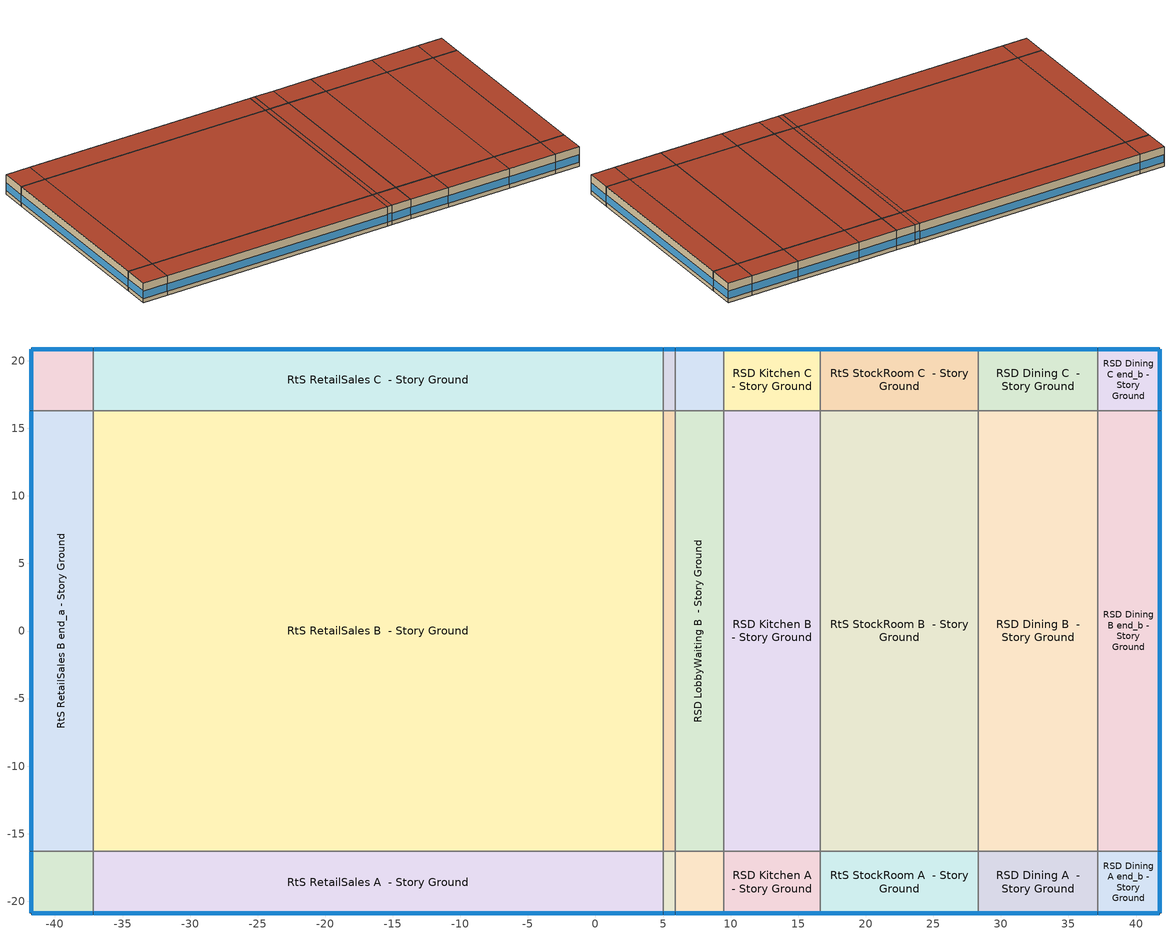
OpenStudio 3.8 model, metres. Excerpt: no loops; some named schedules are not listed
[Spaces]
RtS RetailSales A end_a - Story Ground
 floor ground (Foundation F 126 Perim 914 Area 209): -41.74,-20.87 -41.74,-16.3 -37.16,-16.3 -37.16,-20.87 z0
 wall outside: -41.74,-16.3 -41.74,-20.87 -37.16,-20.87 z0:3.66
 wall to RtS RetailSales B end_a - Story Ground: -37.16,-16.3 -41.74,-16.3 z0:3.66
 wall to RtS RetailSales A  - Story Ground: -37.16,-20.87 -37.16,-16.3 z0:3.66
 window (Window U-1.01 SHGC 0.74): -41.71,-20.87 -37.19,-20.87 / -41.74,-16.32 -41.74,-20.84 z0.76:2.17
 roof outside: -37.16,-20.87 -37.16,-16.3 -41.74,-16.3 -41.74,-20.87 z3.66
RtS RetailSales B end_a - Story Ground
 floor ground (Foundation F 126 Perim 3259 Area 14901): -41.74,-16.3 -41.74,16.3 -37.16,16.3 -37.16,-16.3 z0
 wall outside: -41.74,16.3 -41.74,-16.3 z0:3.66
 wall to RtS RetailSales C end_a - Story Ground: -37.16,16.3 -41.74,16.3 z0:3.66
 wall to RtS RetailSales B  - Story Ground: -37.16,-16.3 -37.16,16.3 z0:3.66
 window (Window U-1.01 SHGC 0.74): -41.74,16.27 -41.74,-16.27 z0.76:2.15
 roof outside: -37.16,-16.3 -37.16,16.3 -41.74,16.3 -41.74,-16.3 z3.66
RtS RetailSales C end_a - Story Ground
 floor ground (Foundation F 126 Perim 914 Area 209): -41.74,16.3 -41.74,20.87 -37.16,20.87 -37.16,16.3 z0
 wall outside: -37.16,20.87 -41.74,20.87 -41.74,16.3 z0:3.66
 wall to RtS RetailSales C  - Story Ground: -37.16,16.3 -37.16,20.87 z0:3.66
 window (Window U-1.01 SHGC 0.74): -41.74,20.84 -41.74,16.32 / -37.19,20.87 -41.71,20.87 z0.76:2.17
 roof outside: -37.16,16.3 -37.16,20.87 -41.74,20.87 -41.74,16.3 z3.66
RtS RetailSales A  - Story Ground
 floor ground (Foundation F 126 Perim 4217 Area 19281): -37.16,-20.87 -37.16,-16.3 5.01,-16.3 5.01,-20.87 z0
 wall outside: -37.16,-20.87 5.01,-20.87 z0:3.66
 wall to RtS RetailSales B  - Story Ground: 5.01,-16.3 -37.16,-16.3 z0:3.66
 wall to RSD Restroom A  - Story Ground: 5.01,-20.87 5.01,-16.3 z0:3.66
 window (Window U-1.01 SHGC 0.74): -37.14,-20.87 4.98,-20.87 z0.76:2.15
 roof outside: 5.01,-20.87 5.01,-16.3 -37.16,-16.3 -37.16,-20.87 z3.66
RtS RetailSales B  - Story Ground
 floor ground (Foundation F 126 Perim 0 Area 137452): -37.16,-16.3 -37.16,16.3 5.01,16.3 5.01,-16.3 z0
 wall to RtS RetailSales C  - Story Ground: 5.01,16.3 -37.16,16.3 z0:3.66
 wall to RSD Restroom B  - Story Ground: 5.01,-16.3 5.01,16.3 z0:3.66
 roof outside: 5.01,-16.3 5.01,16.3 -37.16,16.3 -37.16,-16.3 z3.66
RtS RetailSales C  - Story Ground
 floor ground (Foundation F 126 Perim 4217 Area 19281): -37.16,16.3 -37.16,20.87 5.01,20.87 5.01,16.3 z0
 wall outside: 5.01,20.87 -37.16,20.87 z0:3.66
 wall to RSD Restroom C  - Story Ground: 5.01,16.3 5.01,20.87 z0:3.66
 window (Window U-1.01 SHGC 0.74): 4.98,20.87 -37.14,20.87 z0.76:2.15
 roof outside: 5.01,16.3 5.01,20.87 -37.16,20.87 -37.16,16.3 z3.66
RSD Restroom A  - Story Ground
 floor ground (Foundation F 126 Perim 089 Area 409): 5.01,-20.87 5.01,-16.3 5.9,-16.3 5.9,-20.87 z0
 wall outside: 5.01,-20.87 5.9,-20.87 z0:3.66
 wall to RSD Restroom B  - Story Ground: 5.9,-16.3 5.01,-16.3 z0:3.66
 wall to RSD LobbyWaiting A  - Story Ground: 5.9,-20.87 5.9,-16.3 z0:3.66
 window (Window U-1.01 SHGC 0.74): 5.03,-20.87 5.88,-20.87 z0.76:2.24
 roof outside: 5.9,-20.87 5.9,-16.3 5.01,-16.3 5.01,-20.87 z3.66
RSD Restroom B  - Story Ground
 floor ground (Foundation F 126 Perim 0 Area 2914): 5.01,-16.3 5.01,16.3 5.9,16.3 5.9,-16.3 z0
 wall to RSD Restroom C  - Story Ground: 5.9,16.3 5.01,16.3 z0:3.66
 wall to RSD LobbyWaiting B  - Story Ground: 5.9,-16.3 5.9,16.3 z0:3.66
 roof outside: 5.9,-16.3 5.9,16.3 5.01,16.3 5.01,-16.3 z3.66
RSD Restroom C  - Story Ground
 floor ground (Foundation F 126 Perim 089 Area 409): 5.01,16.3 5.01,20.87 5.9,20.87 5.9,16.3 z0
 wall outside: 5.9,20.87 5.01,20.87 z0:3.66
 wall to RSD LobbyWaiting C  - Story Ground: 5.9,16.3 5.9,20.87 z0:3.66
 window (Window U-1.01 SHGC 0.74): 5.88,20.87 5.03,20.87 z0.76:2.24
 roof outside: 5.9,16.3 5.9,20.87 5.01,20.87 5.01,16.3 z3.66
RSD LobbyWaiting A  - Story Ground
 floor ground (Foundation F 126 Perim 358 Area 1636): 5.9,-20.87 5.9,-16.3 9.48,-16.3 9.48,-20.87 z0
 wall outside: 5.9,-20.87 9.48,-20.87 z0:3.66
 wall to RSD LobbyWaiting B  - Story Ground: 9.48,-16.3 5.9,-16.3 z0:3.66
 wall to RSD Kitchen A  - Story Ground: 9.48,-20.87 9.48,-16.3 z0:3.66
 window (Window U-1.01 SHGC 0.74): 5.93,-20.87 9.46,-20.87 z0.76:2.17
 roof outside: 9.48,-20.87 9.48,-16.3 5.9,-16.3 5.9,-20.87 z3.66
RSD LobbyWaiting B  - Story Ground
 floor ground (Foundation F 126 Perim 0 Area 11663): 5.9,-16.3 5.9,16.3 9.48,16.3 9.48,-16.3 z0
 wall to RSD LobbyWaiting C  - Story Ground: 9.48,16.3 5.9,16.3 z0:3.66
 wall to RSD Kitchen B  - Story Ground: 9.48,-16.3 9.48,16.3 z0:3.66
 roof outside: 9.48,-16.3 9.48,16.3 5.9,16.3 5.9,-16.3 z3.66
RSD LobbyWaiting C  - Story Ground
 floor ground (Foundation F 126 Perim 358 Area 1636): 5.9,16.3 5.9,20.87 9.48,20.87 9.48,16.3 z0
 wall outside: 9.48,20.87 5.9,20.87 z0:3.66
 wall to RSD Kitchen C  - Story Ground: 9.48,16.3 9.48,20.87 z0:3.66
 window (Window U-1.01 SHGC 0.74): 9.46,20.87 5.93,20.87 z0.76:2.17
 roof outside: 9.48,16.3 9.48,20.87 5.9,20.87 5.9,16.3 z3.66
RSD Kitchen A  - Story Ground
 floor ground (Foundation F 126 Perim 716 Area 3276): 9.48,-20.87 9.48,-16.3 16.65,-16.3 16.65,-20.87 z0
 wall outside: 9.48,-20.87 16.65,-20.87 z0:3.66
 wall to RSD Kitchen B  - Story Ground: 16.65,-16.3 9.48,-16.3 z0:3.66
 wall to RtS StockRoom A  - Story Ground: 16.65,-20.87 16.65,-16.3 z0:3.66
 window (Window U-1.01 SHGC 0.74): 9.51,-20.87 16.62,-20.87 z0.76:2.16
 roof outside: 16.65,-20.87 16.65,-16.3 9.48,-16.3 9.48,-20.87 z3.66
RSD Kitchen B  - Story Ground
 floor ground (Foundation F 126 Perim 0 Area 23351): 9.48,-16.3 9.48,16.3 16.65,16.3 16.65,-16.3 z0
 wall to RSD Kitchen C  - Story Ground: 16.65,16.3 9.48,16.3 z0:3.66
 wall to RtS StockRoom B  - Story Ground: 16.65,-16.3 16.65,16.3 z0:3.66
 roof outside: 16.65,-16.3 16.65,16.3 9.48,16.3 9.48,-16.3 z3.66
RSD Kitchen C  - Story Ground
 floor ground (Foundation F 126 Perim 716 Area 3276): 9.48,16.3 9.48,20.87 16.65,20.87 16.65,16.3 z0
 wall outside: 16.65,20.87 9.48,20.87 z0:3.66
 wall to RtS StockRoom C  - Story Ground: 16.65,16.3 16.65,20.87 z0:3.66
 window (Window U-1.01 SHGC 0.74): 16.62,20.87 9.51,20.87 z0.76:2.16
 roof outside: 16.65,16.3 16.65,20.87 9.48,20.87 9.48,16.3 z3.66
RtS StockRoom A  - Story Ground
 floor ground (Foundation F 126 Perim 1169 Area 5343): 16.65,-20.87 16.65,-16.3 28.33,-16.3 28.33,-20.87 z0
 wall outside: 16.65,-20.87 28.33,-20.87 z0:3.66
 wall to RtS StockRoom B  - Story Ground: 28.33,-16.3 16.65,-16.3 z0:3.66
 wall to RSD Dining A  - Story Ground: 28.33,-20.87 28.33,-16.3 z0:3.66
 window (Window U-1.01 SHGC 0.74): 16.67,-20.87 28.31,-20.87 z0.76:2.16
 roof outside: 28.33,-20.87 28.33,-16.3 16.65,-16.3 16.65,-20.87 z3.66
RtS StockRoom B  - Story Ground
 floor ground (Foundation F 126 Perim 0 Area 38088): 16.65,-16.3 16.65,16.3 28.33,16.3 28.33,-16.3 z0
 wall to RtS StockRoom C  - Story Ground: 28.33,16.3 16.65,16.3 z0:3.66
 wall to RSD Dining B  - Story Ground: 28.33,-16.3 28.33,16.3 z0:3.66
 roof outside: 28.33,-16.3 28.33,16.3 16.65,16.3 16.65,-16.3 z3.66
RtS StockRoom C  - Story Ground
 floor ground (Foundation F 126 Perim 1169 Area 5343): 16.65,16.3 16.65,20.87 28.33,20.87 28.33,16.3 z0
 wall outside: 28.33,20.87 16.65,20.87 z0:3.66
 wall to RSD Dining C  - Story Ground: 28.33,16.3 28.33,20.87 z0:3.66
 window (Window U-1.01 SHGC 0.74): 28.31,20.87 16.67,20.87 z0.76:2.16
 roof outside: 28.33,16.3 28.33,20.87 16.65,20.87 16.65,16.3 z3.66
RSD Dining A  - Story Ground
 floor ground (Foundation F 126 Perim 883 Area 4038): 28.33,-20.87 28.33,-16.3 37.16,-16.3 37.16,-20.87 z0
 wall outside: 28.33,-20.87 37.16,-20.87 z0:3.66
 wall to RSD Dining B  - Story Ground: 37.16,-16.3 28.33,-16.3 z0:3.66
 wall to RSD Dining A end_b - Story Ground: 37.16,-20.87 37.16,-16.3 z0:3.66
 window (Window U-1.01 SHGC 0.74): 28.36,-20.87 37.14,-20.87 z0.76:2.16
 roof outside: 37.16,-20.87 37.16,-16.3 28.33,-16.3 28.33,-20.87 z3.66
RSD Dining B  - Story Ground
 floor ground (Foundation F 126 Perim 0 Area 28789): 28.33,-16.3 28.33,16.3 37.16,16.3 37.16,-16.3 z0
 wall to RSD Dining C  - Story Ground: 37.16,16.3 28.33,16.3 z0:3.66
 wall to RSD Dining B end_b - Story Ground: 37.16,-16.3 37.16,16.3 z0:3.66
 roof outside: 37.16,-16.3 37.16,16.3 28.33,16.3 28.33,-16.3 z3.66
RSD Dining C  - Story Ground
 floor ground (Foundation F 126 Perim 883 Area 4038): 28.33,16.3 28.33,20.87 37.16,20.87 37.16,16.3 z0
 wall outside: 37.16,20.87 28.33,20.87 z0:3.66
 wall to RSD Dining C end_b - Story Ground: 37.16,16.3 37.16,20.87 z0:3.66
 window (Window U-1.01 SHGC 0.74): 37.14,20.87 28.36,20.87 z0.76:2.16
 roof outside: 37.16,16.3 37.16,20.87 28.33,20.87 28.33,16.3 z3.66
RSD Dining A end_b - Story Ground
 floor ground (Foundation F 126 Perim 914 Area 209): 37.16,-20.87 37.16,-16.3 41.74,-16.3 41.74,-20.87 z0
 wall outside: 37.16,-20.87 41.74,-20.87 41.74,-16.3 z0:3.66
 wall to RSD Dining B end_b - Story Ground: 41.74,-16.3 37.16,-16.3 z0:3.66
 window (Window U-1.01 SHGC 0.74): 37.19,-20.87 41.71,-20.87 / 41.74,-20.84 41.74,-16.32 z0.76:2.17
 roof outside: 41.74,-20.87 41.74,-16.3 37.16,-16.3 37.16,-20.87 z3.66
RSD Dining B end_b - Story Ground
 floor ground (Foundation F 126 Perim 3259 Area 14901): 37.16,-16.3 37.16,16.3 41.74,16.3 41.74,-16.3 z0
 wall outside: 41.74,-16.3 41.74,16.3 z0:3.66
 wall to RSD Dining C end_b - Story Ground: 41.74,16.3 37.16,16.3 z0:3.66
 window (Window U-1.01 SHGC 0.74): 41.74,-16.27 41.74,16.27 z0.76:2.15
 roof outside: 41.74,-16.3 41.74,16.3 37.16,16.3 37.16,-16.3 z3.66
RSD Dining C end_b - Story Ground
 floor ground (Foundation F 126 Perim 914 Area 209): 37.16,16.3 37.16,20.87 41.74,20.87 41.74,16.3 z0
 wall outside: 41.74,16.3 41.74,20.87 37.16,20.87 z0:3.66
 window (Window U-1.01 SHGC 0.74): 41.71,20.87 37.19,20.87 / 41.74,16.32 41.74,20.84 z0.76:2.17
 roof outside: 41.74,16.3 41.74,20.87 37.16,20.87 37.16,16.3 z3.66
[Site]
Lancaster Fox Field_CA_USA: Latitude {deg}=34.74; Longitude {deg}=-118.22; Time Zone {hr}=-8; Elevation {m}=713; Terrain=City
[Site:WaterMainsTemperature]
Calculation Method=Correlation; Annual Average Outdoor Air Temperature {C}=17.385; Maximum Difference In Monthly Average Outdoor Air Temperatures {deltaC}=23.81
[SizingPeriod:DesignDay] Barometric Pressure {Pa}=93048; Rain Indicator=No; Snow Indicator=No; Day of Month=21; Daylight Saving Time Indicator=No; Humidity Condition Type=Wetbulb; Dry-Bulb Temperature Range Modifier Type=DefaultMultipliers
Name | Maximum Dry-Bulb Temperature {C} | Daily Dry-Bulb Temperature Range {deltaC} | Wind Speed {m/s} | Wind Direction {deg} | Month | Day Type | Wetbulb or DewPoint at Maximum Dry-Bulb {C} | Solar Model Indicator | ASHRAE Clear Sky Optical Depth for Beam Irradiance | ASHRAE Clear Sky Optical Depth for Diffuse Irradiance | Sky Clearness
Lancaster Fox Field Ann Clg .4% Condns DB=>MWB 1 | 39.1 | 16.1 | 6.4 | 230 | 7 | SummerDesignDay | 18.9 | ASHRAETau | 0.317 | 2.456
Lancaster Fox Field Ann Clg .4% Condns WB=>MDB 1 | 35.5 | 16.1 | 6.4 | 230 | 7 | SummerDesignDay | 20.3 | ASHRAETau | 0.317 | 2.456
Lancaster Fox Field Ann Htg 99.6% Condns DB 1 | -5.9 | 0 | 1.2 | 280 | 12 | WinterDesignDay | -5.9 | ASHRAEClearSky |  |  | 0
Lancaster Fox Field August .4% Condns DB=>MCWB 1 | 41 | 17.3 | 6.4 | 230 | 8 | SummerDesignDay | 19.9 | ASHRAETau | 0.31 | 2.53
[ClimateZones]
Climate Zone Institution Name 1=CEC; Climate Zone Document Name 1=California Climate Zone Descriptions; Climate Zone Document Year 1=1995; Climate Zone Value 1=9
[Building]
ComStock DEER Pre-1975|RtS|RSD: North Axis {deg}=135; Default Construction Set=ComStock DEER Pre-1975 - RtS - CEC T24-CEC9; Default Schedule Set=Building Default Schedule Set; Standards Building Type=RtS
[Site:GroundTemperature:FCfactorMethod]
January Ground Temperature {C}=18.7; February Ground Temperature {C}=13.8; March Ground Temperature {C}=12.9; April Ground Temperature {C}=12.8; May Ground Temperature {C}=13.3; June Ground Temperature {C}=14.5; July Ground Temperature {C}=14.9; August Ground Temperature {C}=18.4; September Ground Temperature {C}=20.4; October Ground Temperature {C}=22.8; November Ground Temperature {C}=23.6; December Ground Temperature {C}=23.6
[Construction:FfactorGroundFloor] F-Factor {W/m-K}=1.26344
Name | Area {m2} | PerimeterExposed {m}
Foundation F 126 Perim 883 Area 4038 | 40.3841 | 8.83292
Foundation F 126 Perim 914 Area 209 | 20.9032 | 9.144
Foundation F 126 Perim 1169 Area 5343 | 53.4293 | 11.6862
Foundation F 126 Perim 0 Area 38088 | 380.882 | 0
Foundation F 126 Perim 0 Area 23351 | 233.508 | 0
Foundation F 126 Perim 0 Area 28789 | 287.886 | 0
Foundation F 126 Perim 3259 Area 14901 | 149.013 | 32.5925
Foundation F 126 Perim 4217 Area 19281 | 192.814 | 42.1728
Foundation F 126 Perim 358 Area 1636 | 16.3608 | 3.57848
Foundation F 126 Perim 716 Area 3276 | 32.756 | 7.16448
Foundation F 126 Perim 089 Area 409 | 4.08734 | 0.893995
Foundation F 126 Perim 0 Area 2914 | 29.1375 | 0
Foundation F 126 Perim 0 Area 137452 | 1374.52 | 0
Foundation F 126 Perim 0 Area 11663 | 116.632 | 0
[DefaultConstructionSet]
ComStock DEER Pre-1975 - RtS - CEC T24-CEC9: Default Exterior Surface Constructions=Default Surface Constructions 1; Default Interior Surface Constructions=Default Surface Constructions 2; Default Ground Contact Surface Constructions=Default Surface Constructions 3; Default Exterior SubSurface Constructions=Default Sub Surface Constructions 1; Default Interior SubSurface Constructions=Default Sub Surface Constructions 2; Interior Partition Construction=Typical Interior Partition
[DefaultSurfaceConstructions]
Name | Floor Construction | Wall Construction | Roof Ceiling Construction
Default Surface Constructions 1 | DEER Uncarpeted 6in Slab Floor | DEER Insulated Steel Framed Exterior Wall R-5.67 | DEER Wood Framed Roof R-14.18
Default Surface Constructions 2 | DEER Uncarpeted 4in Slab Floor | Typical Interior Wall | DEER Uncarpeted 4in Slab Floor
Default Surface Constructions 3 | DEER Carpeted 6in Slab Floor | Typical Uninsulated Basement Mass Wall
[Construction]
DEER Uncarpeted 6in Slab Floor: Typical Insulation R-1.73, 6 in. Normalweight Concrete Floor
DEER Wood Framed Roof R-14.18: Roof Membrane, Typical Insulation R-13.68, Metal Roof Surface
DEER Uncarpeted 4in Slab Floor: Typical Insulation R-4.17, 4 in. Normalweight Concrete Floor
Typical Interior Wall: G01 13mm gypsum board, G01 13mm gypsum board
DEER Carpeted 6in Slab Floor: 6 in. Normalweight Concrete Floor, Typical Carpet Pad
Typical Uninsulated Basement Mass Wall: 8 in. Concrete Block Basement Wall
DEER Metal Framed Window U-1.23 SHGC 0.82: Simple Glazing U-1.23 SHGC 0.82
DEER Metal Framed Window U-1.23 SHGC 0.82 1: Simple Glazing U-1.23 SHGC 0.82 1
Typical Uninsulated Swinging Door: Typical Insulation R-4.17
U 0.98 SHGC 0.68 Sgl Ref-B-H Clr 6mm: REF B CLEAR HI 6MM
Typical Insulated Metal Door: F08 Metal surface, Typical Insulation R-4.17
DEER Skylight U-1.31 SHGC 0.61: Simple Glazing U-1.23 SHGC 0.61
Typical Interior Window: Clear 3mm
Typical Interior Door; Typical Interior Partition: G05 25mm wood
DEER Insulated Steel Framed Exterior Wall R-5.67: 25mm Stucco, 5/8 in. Gypsum Board, Typical Insulation R-4.17, 5/8 in. Gypsum Board
InteriorFurnishings 1: Std Wood 6inch 1
Window U-1.01 SHGC 0.74: Simple Glazing Single - No LowE - Clear - Aluminum
[Material:NoMass] Roughness=Smooth; Thermal Absorptance=0.9; Solar Absorptance=0.7
Name | Thermal Resistance {m2-K/W} | Visible Absorptance
Typical Insulation R-1.73 | 0.305336 | 0.7
Typical Insulation R-13.68 | 2.40869 | 0.7
Typical Insulation R-4.17 | 0.734957 | 0.7
Typical Carpet Pad | 0.21648 | 0.8
[Material] Thermal Absorptance=0.9
Name | Roughness | Thickness {m} | Conductivity {W/m-K} | Density {kg/m3} | Specific Heat {J/kg-K} | Solar Absorptance | Visible Absorptance
6 in. Normalweight Concrete Floor | MediumRough | 0.1524 | 2.31 | 2322 | 832 | 0.7 | 0.7
Roof Membrane | VeryRough | 0.0095 | 0.16 | 1121.29 | 1460 | 0.7 | 0.7
Metal Roof Surface; F08 Metal surface | Smooth | 0.0008 | 45.28 | 7824 | 500 | 0.7 | 0.7
4 in. Normalweight Concrete Floor | MediumRough | 0.1016 | 2.31 | 2322 | 832 | 0.7 | 0.7
G01 13mm gypsum board | Smooth | 0.0127 | 0.160031 | 800.001 | 1090.73 | 0.7 | 0.5
8 in. Concrete Block Basement Wall | MediumRough | 0.2032 | 1.326 | 1842 | 912 | 0.7 | 0.7
G05 25mm wood | MediumSmooth | 0.0254 | 0.15 | 608 | 1630 | 0.5 | 0.5
25mm Stucco | Smooth | 0.0254 | 0.72 | 1856 | 840 | 0.7 | 0.7
5/8 in. Gypsum Board | MediumSmooth | 0.0159 | 0.16 | 800 | 1090 | 0.7 | 0.7
Std Wood 6inch 1 | MediumSmooth | 0.15 | 0.12 | 540 | 1210 | 0.7 | 0.7
[DefaultSubSurfaceConstructions]
Name | Fixed Window Construction | Operable Window Construction | Door Construction | Glass Door Construction | Overhead Door Construction | Skylight Construction | Tubular Daylight Dome Construction | Tubular Daylight Diffuser Construction
Default Sub Surface Constructions 1 | DEER Metal Framed Window U-1.23 SHGC 0.82 | DEER Metal Framed Window U-1.23 SHGC 0.82 1 | Typical Uninsulated Swinging Door | U 0.98 SHGC 0.68 Sgl Ref-B-H Clr 6mm | Typical Insulated Metal Door | DEER Skylight U-1.31 SHGC 0.61 | Typical Interior Window | Typical Interior Window
Default Sub Surface Constructions 2 | Typical Interior Window | Typical Interior Window | Typical Interior Door
[WindowMaterial:SimpleGlazingSystem]
Name | U-Factor {W/m2-K} | Solar Heat Gain Coefficient | Visible Transmittance
Simple Glazing U-1.23 SHGC 0.82; Simple Glazing U-1.23 SHGC 0.82 1 | 7 | 0.82 | 0.25
Simple Glazing U-1.23 SHGC 0.61 | 7 | 0.61 | 0.25
Simple Glazing Single - No LowE - Clear - Aluminum | 5.73505 | 0.744 | 0.754
[WindowMaterial:Glazing] Optical Data Type=SpectralAverage; Infrared Transmittance at Normal Incidence=0; Front Side Infrared Hemispherical Emissivity=0.84; Conductivity {W/m-K}=0.9; Dirt Correction Factor for Solar and Visible Transmittance=1; Solar Diffusing=No
Name | Thickness {m} | Solar Transmittance at Normal Incidence | Front Side Solar Reflectance at Normal Incidence | Back Side Solar Reflectance at Normal Incidence | Visible Transmittance at Normal Incidence | Front Side Visible Reflectance at Normal Incidence | Back Side Visible Reflectance at Normal Incidence | Back Side Infrared Hemispherical Emissivity
REF B CLEAR HI 6MM | 0.006 | 0.24 | 0.16 | 0.32 | 0.3 | 0.16 | 0.29 | 0.6
Clear 3mm | 0.003 | 0.837 | 0.075 | 0.075 | 0.898 | 0.081 | 0.081 | 0.84
[SpaceType]
Name | Default Schedule Set | Design Specification Outdoor Air Object | Standards Building Type | Standards Space Type
RtS StockRoom - ComStock DEER Pre-1975 | RtS StockRoom Schedule Set | RtS StockRoom Ventilation | RtS | StockRoom
RtS RetailSales - ComStock DEER Pre-1975 | RtS RetailSales Schedule Set | RtS RetailSales Ventilation | RtS | RetailSales
RSD Restroom - ComStock DEER Pre-1975 | RSD Restroom Schedule Set | RSD Restroom Ventilation | RSD | Restroom
RSD LobbyWaiting - ComStock DEER Pre-1975 | RSD LobbyWaiting Schedule Set | RSD LobbyWaiting Ventilation | RSD | LobbyWaiting
RSD Kitchen - ComStock DEER Pre-1975 | RSD Kitchen Schedule Set | RSD Kitchen Ventilation | RSD | Kitchen
RSD Dining - ComStock DEER Pre-1975 | RSD Dining Schedule Set | RSD Dining Ventilation | RSD | Dining
[BuildingStory]
Story Ground: Nominal Z Coordinate {m}=0; Nominal Floor to Floor Height {m}=3.6576
[Space] Building Story=Story Ground
Name | Space Type | Thermal Zone
RtS RetailSales A end_a - Story Ground | RtS RetailSales - ComStock DEER Pre-1975 | Zone RtS RetailSales A end_a - Story Ground
RtS RetailSales B end_a - Story Ground | RtS RetailSales - ComStock DEER Pre-1975 | Zone RtS RetailSales B end_a - Story Ground
RtS RetailSales C end_a - Story Ground | RtS RetailSales - ComStock DEER Pre-1975 | Zone RtS RetailSales C end_a - Story Ground
RtS RetailSales A  - Story Ground | RtS RetailSales - ComStock DEER Pre-1975 | Zone RtS RetailSales A  - Story Ground
RtS RetailSales B  - Story Ground | RtS RetailSales - ComStock DEER Pre-1975 | Zone RtS RetailSales B  - Story Ground
RtS RetailSales C  - Story Ground | RtS RetailSales - ComStock DEER Pre-1975 | Zone RtS RetailSales C  - Story Ground
RSD Restroom A  - Story Ground | RSD Restroom - ComStock DEER Pre-1975 | Zone RSD Restroom A  - Story Ground
RSD Restroom B  - Story Ground | RSD Restroom - ComStock DEER Pre-1975 | Zone RSD Restroom B  - Story Ground
RSD Restroom C  - Story Ground | RSD Restroom - ComStock DEER Pre-1975 | Zone RSD Restroom C  - Story Ground
RSD LobbyWaiting A  - Story Ground | RSD LobbyWaiting - ComStock DEER Pre-1975 | Zone RSD LobbyWaiting A  - Story Ground
RSD LobbyWaiting B  - Story Ground | RSD LobbyWaiting - ComStock DEER Pre-1975 | Zone RSD LobbyWaiting B  - Story Ground
RSD LobbyWaiting C  - Story Ground | RSD LobbyWaiting - ComStock DEER Pre-1975 | Zone RSD LobbyWaiting C  - Story Ground
RSD Kitchen A  - Story Ground | RSD Kitchen - ComStock DEER Pre-1975 | Zone RSD Kitchen A  - Story Ground
RSD Kitchen B  - Story Ground | RSD Kitchen - ComStock DEER Pre-1975 | Zone RSD Kitchen B  - Story Ground
RSD Kitchen C  - Story Ground | RSD Kitchen - ComStock DEER Pre-1975 | Zone RSD Kitchen C  - Story Ground
RtS StockRoom A  - Story Ground | RtS StockRoom - ComStock DEER Pre-1975 | Zone RtS StockRoom A  - Story Ground
RtS StockRoom B  - Story Ground | RtS StockRoom - ComStock DEER Pre-1975 | Zone RtS StockRoom B  - Story Ground
RtS StockRoom C  - Story Ground | RtS StockRoom - ComStock DEER Pre-1975 | Zone RtS StockRoom C  - Story Ground
RSD Dining A  - Story Ground | RSD Dining - ComStock DEER Pre-1975 | Zone RSD Dining A  - Story Ground
RSD Dining B  - Story Ground | RSD Dining - ComStock DEER Pre-1975 | Zone RSD Dining B  - Story Ground
RSD Dining C  - Story Ground | RSD Dining - ComStock DEER Pre-1975 | Zone RSD Dining C  - Story Ground
RSD Dining A end_b - Story Ground | RSD Dining - ComStock DEER Pre-1975 | Zone RSD Dining A end_b - Story Ground
RSD Dining B end_b - Story Ground | RSD Dining - ComStock DEER Pre-1975 | Zone RSD Dining B end_b - Story Ground
RSD Dining C end_b - Story Ground | RSD Dining - ComStock DEER Pre-1975 | Zone RSD Dining C end_b - Story Ground
[ThermalZone] Multiplier=1; Use Ideal Air Loads=No
Name | Thermostat
Zone RtS RetailSales A end_a - Story Ground | RtS RetailSales - ComStock DEER Pre-1975 Thermostat 1
Zone RtS RetailSales B end_a - Story Ground | RtS RetailSales - ComStock DEER Pre-1975 Thermostat 3
Zone RtS RetailSales C end_a - Story Ground | RtS RetailSales - ComStock DEER Pre-1975 Thermostat 5
Zone RtS RetailSales A  - Story Ground | RtS RetailSales - ComStock DEER Pre-1975 Thermostat
Zone RtS RetailSales B  - Story Ground | RtS RetailSales - ComStock DEER Pre-1975 Thermostat 2
Zone RtS RetailSales C  - Story Ground | RtS RetailSales - ComStock DEER Pre-1975 Thermostat 4
Zone RSD Restroom A  - Story Ground | RSD Restroom - ComStock DEER Pre-1975 Thermostat
Zone RSD Restroom B  - Story Ground | RSD Restroom - ComStock DEER Pre-1975 Thermostat 1
Zone RSD Restroom C  - Story Ground | RSD Restroom - ComStock DEER Pre-1975 Thermostat 2
Zone RSD LobbyWaiting A  - Story Ground | RSD LobbyWaiting - ComStock DEER Pre-1975 Thermostat
Zone RSD LobbyWaiting B  - Story Ground | RSD LobbyWaiting - ComStock DEER Pre-1975 Thermostat 1
Zone RSD LobbyWaiting C  - Story Ground | RSD LobbyWaiting - ComStock DEER Pre-1975 Thermostat 2
Zone RSD Kitchen A  - Story Ground | RSD Kitchen - ComStock DEER Pre-1975 Thermostat
Zone RSD Kitchen B  - Story Ground | RSD Kitchen - ComStock DEER Pre-1975 Thermostat 1
Zone RSD Kitchen C  - Story Ground | RSD Kitchen - ComStock DEER Pre-1975 Thermostat 2
Zone RtS StockRoom A  - Story Ground | RtS StockRoom - ComStock DEER Pre-1975 Thermostat
Zone RtS StockRoom B  - Story Ground | RtS StockRoom - ComStock DEER Pre-1975 Thermostat 1
Zone RtS StockRoom C  - Story Ground | RtS StockRoom - ComStock DEER Pre-1975 Thermostat 2
Zone RSD Dining A  - Story Ground | RSD Dining - ComStock DEER Pre-1975 Thermostat
Zone RSD Dining B  - Story Ground | RSD Dining - ComStock DEER Pre-1975 Thermostat 2
Zone RSD Dining C  - Story Ground | RSD Dining - ComStock DEER Pre-1975 Thermostat 4
Zone RSD Dining A end_b - Story Ground | RSD Dining - ComStock DEER Pre-1975 Thermostat 1
Zone RSD Dining B end_b - Story Ground | RSD Dining - ComStock DEER Pre-1975 Thermostat 3
Zone RSD Dining C end_b - Story Ground | RSD Dining - ComStock DEER Pre-1975 Thermostat 5
[People:Definition] Number of People Calculation Method=People/Area; Fraction Radiant=0.3
Name | People per Space Floor Area {person/m2}
RSD Dining People Definition | 0.477918
RSD Kitchen People Definition | 0.0355209
RSD LobbyWaiting People Definition | 0.0721182
RSD Restroom People Definition | 0.204514
RtS RetailSales People Definition | 0.238959
RtS StockRoom People Definition | 0.0236806
[People] Work Efficiency Schedule=Work Efficiency Schedule; Clothing Insulation Schedule=Clothing Schedule; Air Velocity Schedule=Air Velocity Schedule; Multiplier=1
Name | People Definition | Space or SpaceType
RSD Dining People | RSD Dining People Definition | RSD Dining - ComStock DEER Pre-1975
RSD Kitchen People | RSD Kitchen People Definition | RSD Kitchen - ComStock DEER Pre-1975
RSD LobbyWaiting People | RSD LobbyWaiting People Definition | RSD LobbyWaiting - ComStock DEER Pre-1975
RSD Restroom People | RSD Restroom People Definition | RSD Restroom - ComStock DEER Pre-1975
RtS RetailSales People | RtS RetailSales People Definition | RtS RetailSales - ComStock DEER Pre-1975
RtS StockRoom People | RtS StockRoom People Definition | RtS StockRoom - ComStock DEER Pre-1975
[Lights:Definition] Design Level Calculation Method=Watts/Area; Fraction Visible=0.2; Return Air Fraction=0
Name | Watts per Space Floor Area {W/m2} | Fraction Radiant
RSD Dining - ComStock DEER Pre-1975 General Lights Definition | 1.90286 | 0.31
RSD Dining - ComStock DEER Pre-1975 Task Lights Definition | 2.61484 | 0.125
RSD Dining - ComStock DEER Pre-1975 Wall Wash Lights Definition | 3.8133 | 0.125
RSD Kitchen - ComStock DEER Pre-1975 General Lights Definition | 7.18292 | 0.31
RSD Kitchen - ComStock DEER Pre-1975 Task Lights Definition | 8.69031 | 0.125
RSD LobbyWaiting - ComStock DEER Pre-1975 General Lights Definition | 1.92838 | 0.31
RSD LobbyWaiting - ComStock DEER Pre-1975 Task Lights Definition | 1.01438 | 0.125
RSD LobbyWaiting - ComStock DEER Pre-1975 Wall Wash Lights Definition | 1.81461 | 0.125
RSD Restroom - ComStock DEER Pre-1975 General Lights Definition | 3.33071 | 0.31
RSD Restroom - ComStock DEER Pre-1975 Wall Wash Lights Definition | 2.07725 | 0.125
RtS RetailSales - ComStock DEER Pre-1975 General Lights Definition | 5.73211 | 0.31
RtS RetailSales - ComStock DEER Pre-1975 Task Lights Definition | 3.42471 | 0.125
RtS StockRoom - ComStock DEER Pre-1975 General Lights Definition | 6.39797 | 0.31
[ElectricEquipment:Definition] Fraction Latent=0
Name | Design Level Calculation Method | Watts per Space Floor Area {W/m2} | Fraction Radiant | Fraction Lost | Design Level {W}
RSD Dining Elec Equip Definition; RSD LobbyWaiting Elec Equip Definition; RtS RetailSales Elec Equip Definition | Watts/Area | 5.38196 | 0.5 | 0
misc_electric_kitchen_equipment_definition | Watts/Area | 20.3536 | 0.57 | 0.43
RSD Restroom Elec Equip Definition; RtS StockRoom Elec Equip Definition | Watts/Area | 2.15278 | 0.5 | 0
electric_fryer_equipment_definition_bldg_quantity=1.0 | EquipmentLevel |  | 0.36 | 0.44 | 14009
electric_steamer_equipment_definition_bldg_quantity=1.0 | EquipmentLevel |  | 0.1 | 0.7 | 26964
[ElectricEquipment]
Name | Electric Equipment Definition | Space or SpaceType | Schedule | Multiplier
RSD Dining Elec Equip | RSD Dining Elec Equip Definition | RSD Dining - ComStock DEER Pre-1975 | D_RSD_Din_Misc_Yr BPR Adjusted
misc_electric_kitchen_equipment | misc_electric_kitchen_equipment_definition | RSD Kitchen - ComStock DEER Pre-1975 | D_RSD_Ktchn_Misc_Yr BPR Adjusted
RSD LobbyWaiting Elec Equip | RSD LobbyWaiting Elec Equip Definition | RSD LobbyWaiting - ComStock DEER Pre-1975 | D_RSD_Din_Misc_Yr BPR Adjusted
RSD Restroom Elec Equip | RSD Restroom Elec Equip Definition | RSD Restroom - ComStock DEER Pre-1975 | D_RSD_Din_Misc_Yr BPR Adjusted
RtS RetailSales Elec Equip | RtS RetailSales Elec Equip Definition | RtS RetailSales - ComStock DEER Pre-1975 | D_RtS_All_Misc_Yr BPR Adjusted
RtS StockRoom Elec Equip | RtS StockRoom Elec Equip Definition | RtS StockRoom - ComStock DEER Pre-1975 | D_RtS_All_Misc_Yr BPR Adjusted
electric_fryer_equipment_bldg_quantity=1.0 | electric_fryer_equipment_definition_bldg_quantity=1.0 | RSD Kitchen - ComStock DEER Pre-1975 | D_RSD_Ktchn_Cook_Yr | 0.333333
electric_steamer_equipment_bldg_quantity=1.0 | electric_steamer_equipment_definition_bldg_quantity=1.0 | RSD Kitchen - ComStock DEER Pre-1975 | D_RSD_Ktchn_Cook_Yr | 0.333333
[DesignSpecification:OutdoorAir] Outdoor Air Method=Maximum; Outdoor Air Flow per Person {m3/s-person}=0.00707921
Name | Outdoor Air Flow per Floor Area {m3/s-m2}
RSD Dining Ventilation; RSD Kitchen Ventilation; RSD LobbyWaiting Ventilation; RSD Restroom Ventilation; RtS StockRoom Ventilation | 0.000762
RtS RetailSales Ventilation | 0.001016
[DefaultScheduleSet]
Name | Number of People Schedule | People Activity Level Schedule | Lighting Schedule | Electric Equipment Schedule | Infiltration Schedule | Gas Equipment Schedule | Hours of Operation Schedule
RSD Dining Schedule Set | D_RSD_Din_Occup_Yr | DEER Activity 161W/person | D17_RSD_Din_LF_Yr | D_RSD_Din_Misc_Yr | D_RSD_All_C_Inf_Yr
RSD Kitchen Schedule Set | D_RSD_Ktchn_Occup_Yr | DEER Activity 220W/person | D17_RSD_Ktchn_LF_Yr | D_RSD_Ktchn_Misc_Yr | D_RSD_All_C_Inf_Yr | D_RSD_Ktchn_Cook_Yr
RSD LobbyWaiting Schedule Set | D_RSD_Din_Occup_Yr | DEER Activity 147W/person | D17_RSD_LobWt_LF_Yr | D_RSD_Din_Misc_Yr | D_RSD_All_C_Inf_Yr
RSD Restroom Schedule Set | D_RSD_Din_Occup_Yr | DEER Activity 147W/person | D17_RSD_Restrm_LF_Yr | D_RSD_Din_Misc_Yr | D_RSD_All_C_Inf_Yr
RtS RetailSales Schedule Set | D_RtS_All_Occup_Yr | DEER Activity 132W/person | D17_RtS_Sales_LF_Yr | D_RtS_All_Misc_Yr | D_RtS_All_C_Inf_Yr
RtS StockRoom Schedule Set | D_RtS_All_Occup_Yr | DEER Activity 220W/person | D17_RtS_Stock_LF_Yr | D_RtS_All_Misc_Yr | D_RtS_All_C_Inf_Yr
Building Default Schedule Set |  |  |  |  |  |  | Building Hours of Operation NonResidential
[Exterior:Lights:Definition]
Name | Design Level {W}
Parking Areas and Drives Def (W/ft^2) | 0.0364913
Building Facades Def (W/ft^2) | 0.15
Main Entries Def (W/ft) | 30
Other Doors Def (W/ft) | 20
[Exterior:Lights] Schedule=Always On Discrete; Control Option=AstronomicalClock
Name | Exterior Lights Definition | Multiplier
Parking Areas and Drives | Parking Areas and Drives Def (W/ft^2) | 82773.7
Building Facades | Building Facades Def (W/ft^2) | 9859.01
Main Entries | Main Entries Def (W/ft) | 126
Other Doors | Other Doors Def (W/ft) | 82.8
[ThermostatSetpoint:DualSetpoint]
Name | Heating Setpoint Temperature Schedule | Cooling Setpoint Temperature Schedule
RSD Dining - ComStock DEER Pre-1975 Thermostat; RSD Dining - ComStock DEER Pre-1975 Thermostat 1; RSD Dining - ComStock DEER Pre-1975 Thermostat 2; RSD Dining - ComStock DEER Pre-1975 Thermostat 3; RSD Dining - ComStock DEER Pre-1975 Thermostat 4; RSD Dining - ComStock DEER Pre-1975 Thermostat 5; RSD Kitchen - ComStock DEER Pre-1975 Thermostat; RSD Kitchen - ComStock DEER Pre-1975 Thermostat 1; RSD Kitchen - ComStock DEER Pre-1975 Thermostat 2; RSD LobbyWaiting - ComStock DEER Pre-1975 Thermostat; RSD LobbyWaiting - ComStock DEER Pre-1975 Thermostat 1; RSD LobbyWaiting - ComStock DEER Pre-1975 Thermostat 2; RSD Restroom - ComStock DEER Pre-1975 Thermostat; RSD Restroom - ComStock DEER Pre-1975 Thermostat 1; RSD Restroom - ComStock DEER Pre-1975 Thermostat 2 | D_RSD_All_HTemp_Yr | D_RSD_All_CTemp_Yr
RtS RetailSales - ComStock DEER Pre-1975 Thermostat; RtS RetailSales - ComStock DEER Pre-1975 Thermostat 1; RtS RetailSales - ComStock DEER Pre-1975 Thermostat 2; RtS RetailSales - ComStock DEER Pre-1975 Thermostat 3; RtS RetailSales - ComStock DEER Pre-1975 Thermostat 4; RtS RetailSales - ComStock DEER Pre-1975 Thermostat 5; RtS StockRoom - ComStock DEER Pre-1975 Thermostat; RtS StockRoom - ComStock DEER Pre-1975 Thermostat 1; RtS StockRoom - ComStock DEER Pre-1975 Thermostat 2 | D_RtS_All_HTemp_Yr | D_RtS_All_CTemp_Yr
[InternalMass:Definition]
Internal Mass Definition 2: Construction=InteriorFurnishings 1; Design Level Calculation Method=SurfaceArea/Area; Surface Area per Space Floor Area=2
[InternalMass] Internal Mass Definition=Internal Mass Definition 2; Multiplier=1
Name | Space or SpaceType
RSD Dining A  - Story Ground Mass | RSD Dining A  - Story Ground
RSD Dining C end_b - Story Ground Mass | RSD Dining C end_b - Story Ground
RtS StockRoom C  - Story Ground Mass | RtS StockRoom C  - Story Ground
RtS StockRoom B  - Story Ground Mass | RtS StockRoom B  - Story Ground
RtS StockRoom A  - Story Ground Mass | RtS StockRoom A  - Story Ground
RSD Kitchen B  - Story Ground Mass | RSD Kitchen B  - Story Ground
RtS RetailSales A end_a - Story Ground Mass | RtS RetailSales A end_a - Story Ground
RSD Dining B  - Story Ground Mass | RSD Dining B  - Story Ground
RtS RetailSales B end_a - Story Ground Mass | RtS RetailSales B end_a - Story Ground
RSD Dining A end_b - Story Ground Mass | RSD Dining A end_b - Story Ground
RtS RetailSales C end_a - Story Ground Mass | RtS RetailSales C end_a - Story Ground
RSD Dining C  - Story Ground Mass | RSD Dining C  - Story Ground
RtS RetailSales A  - Story Ground Mass | RtS RetailSales A  - Story Ground
RSD LobbyWaiting C  - Story Ground Mass | RSD LobbyWaiting C  - Story Ground
RSD Kitchen C  - Story Ground Mass | RSD Kitchen C  - Story Ground
RSD Restroom A  - Story Ground Mass | RSD Restroom A  - Story Ground
RSD Dining B end_b - Story Ground Mass | RSD Dining B end_b - Story Ground
RSD Restroom B  - Story Ground Mass | RSD Restroom B  - Story Ground
RtS RetailSales B  - Story Ground Mass | RtS RetailSales B  - Story Ground
RSD Restroom C  - Story Ground Mass | RSD Restroom C  - Story Ground
RSD LobbyWaiting A  - Story Ground Mass | RSD LobbyWaiting A  - Story Ground
RSD LobbyWaiting B  - Story Ground Mass | RSD LobbyWaiting B  - Story Ground
RtS RetailSales C  - Story Ground Mass | RtS RetailSales C  - Story Ground
RSD Kitchen A  - Story Ground Mass | RSD Kitchen A  - Story Ground
[Lights] Fraction Replaceable=1
Name | Lights Definition | Space or SpaceType | Schedule
RSD Dining - ComStock DEER Pre-1975 General Lighting | RSD Dining - ComStock DEER Pre-1975 General Lights Definition | RSD Dining - ComStock DEER Pre-1975 | D17_RSD_Din_LF_Yr BPR Adjusted
RSD Dining - ComStock DEER Pre-1975 Task Lighting | RSD Dining - ComStock DEER Pre-1975 Task Lights Definition | RSD Dining - ComStock DEER Pre-1975 | D17_RSD_Din_LF_Yr BPR Adjusted
RSD Dining - ComStock DEER Pre-1975 Wall Wash Lighting | RSD Dining - ComStock DEER Pre-1975 Wall Wash Lights Definition | RSD Dining - ComStock DEER Pre-1975 | D17_RSD_Din_LF_Yr BPR Adjusted
RSD Kitchen - ComStock DEER Pre-1975 General Lighting | RSD Kitchen - ComStock DEER Pre-1975 General Lights Definition | RSD Kitchen - ComStock DEER Pre-1975 | D17_RSD_Ktchn_LF_Yr BPR Adjusted
RSD Kitchen - ComStock DEER Pre-1975 Task Lighting | RSD Kitchen - ComStock DEER Pre-1975 Task Lights Definition | RSD Kitchen - ComStock DEER Pre-1975 | D17_RSD_Ktchn_LF_Yr BPR Adjusted
RSD LobbyWaiting - ComStock DEER Pre-1975 General Lighting | RSD LobbyWaiting - ComStock DEER Pre-1975 General Lights Definition | RSD LobbyWaiting - ComStock DEER Pre-1975 | D17_RSD_LobWt_LF_Yr BPR Adjusted
RSD LobbyWaiting - ComStock DEER Pre-1975 Task Lighting | RSD LobbyWaiting - ComStock DEER Pre-1975 Task Lights Definition | RSD LobbyWaiting - ComStock DEER Pre-1975 | D17_RSD_LobWt_LF_Yr BPR Adjusted
RSD LobbyWaiting - ComStock DEER Pre-1975 Wall Wash Lighting | RSD LobbyWaiting - ComStock DEER Pre-1975 Wall Wash Lights Definition | RSD LobbyWaiting - ComStock DEER Pre-1975 | D17_RSD_LobWt_LF_Yr BPR Adjusted
RSD Restroom - ComStock DEER Pre-1975 General Lighting | RSD Restroom - ComStock DEER Pre-1975 General Lights Definition | RSD Restroom - ComStock DEER Pre-1975 | D17_RSD_Restrm_LF_Yr BPR Adjusted
RSD Restroom - ComStock DEER Pre-1975 Wall Wash Lighting | RSD Restroom - ComStock DEER Pre-1975 Wall Wash Lights Definition | RSD Restroom - ComStock DEER Pre-1975 | D17_RSD_Restrm_LF_Yr BPR Adjusted
RtS RetailSales - ComStock DEER Pre-1975 General Lighting | RtS RetailSales - ComStock DEER Pre-1975 General Lights Definition | RtS RetailSales - ComStock DEER Pre-1975 | D17_RtS_Sales_LF_Yr BPR Adjusted
RtS RetailSales - ComStock DEER Pre-1975 Task Lighting | RtS RetailSales - ComStock DEER Pre-1975 Task Lights Definition | RtS RetailSales - ComStock DEER Pre-1975 | D17_RtS_Sales_LF_Yr BPR Adjusted
RtS StockRoom - ComStock DEER Pre-1975 General Lighting | RtS StockRoom - ComStock DEER Pre-1975 General Lights Definition | RtS StockRoom - ComStock DEER Pre-1975 | D17_RtS_Stock_LF_Yr BPR Adjusted
[SpaceInfiltration:DesignFlowRate] Design Flow Rate Calculation Method=Flow/ExteriorArea; Flow per Exterior Surface Area {m3/s-m2}=0.00165313; Velocity Term Coefficient=0
Name | Space or SpaceType | Schedule | Constant Term Coefficient | Temperature Term Coefficient | Velocity Squared Term Coefficient
RSD Dining A  - Story Ground HVAC On Infiltration | RSD Dining A  - Story Ground | Infiltration HVAC On Schedule | 0.0037 | 0.005 | 0.046
RSD Dining A  - Story Ground HVAC Off Infiltration | RSD Dining A  - Story Ground | Infiltration HVAC Off Schedule | 0 | 0.0097 | 0.0596
RSD Dining C end_b - Story Ground HVAC On Infiltration | RSD Dining C end_b - Story Ground | Infiltration HVAC On Schedule | 0.0037 | 0.005 | 0.046
RSD Dining C end_b - Story Ground HVAC Off Infiltration | RSD Dining C end_b - Story Ground | Infiltration HVAC Off Schedule | 0 | 0.0097 | 0.0596
RtS StockRoom C  - Story Ground HVAC On Infiltration | RtS StockRoom C  - Story Ground | Infiltration HVAC On Schedule | 0.0037 | 0.005 | 0.046
RtS StockRoom C  - Story Ground HVAC Off Infiltration | RtS StockRoom C  - Story Ground | Infiltration HVAC Off Schedule | 0 | 0.0097 | 0.0596
RtS StockRoom B  - Story Ground HVAC On Infiltration | RtS StockRoom B  - Story Ground | Infiltration HVAC On Schedule | 0.0037 | 0.005 | 0.046
RtS StockRoom B  - Story Ground HVAC Off Infiltration | RtS StockRoom B  - Story Ground | Infiltration HVAC Off Schedule | 0 | 0.0097 | 0.0596
RtS StockRoom A  - Story Ground HVAC On Infiltration | RtS StockRoom A  - Story Ground | Infiltration HVAC On Schedule | 0.0037 | 0.005 | 0.046
RtS StockRoom A  - Story Ground HVAC Off Infiltration | RtS StockRoom A  - Story Ground | Infiltration HVAC Off Schedule | 0 | 0.0097 | 0.0596
RSD Kitchen B  - Story Ground HVAC On Infiltration | RSD Kitchen B  - Story Ground | Infiltration HVAC On Schedule | 0.0037 | 0.005 | 0.046
RSD Kitchen B  - Story Ground HVAC Off Infiltration | RSD Kitchen B  - Story Ground | Infiltration HVAC Off Schedule | 0 | 0.0097 | 0.0596
RtS RetailSales A end_a - Story Ground HVAC On Infiltration | RtS RetailSales A end_a - Story Ground | Infiltration HVAC On Schedule | 0.0037 | 0.005 | 0.046
RtS RetailSales A end_a - Story Ground HVAC Off Infiltration | RtS RetailSales A end_a - Story Ground | Infiltration HVAC Off Schedule | 0 | 0.0097 | 0.0596
RSD Dining B  - Story Ground HVAC On Infiltration | RSD Dining B  - Story Ground | Infiltration HVAC On Schedule | 0.0037 | 0.005 | 0.046
RSD Dining B  - Story Ground HVAC Off Infiltration | RSD Dining B  - Story Ground | Infiltration HVAC Off Schedule | 0 | 0.0097 | 0.0596
RtS RetailSales B end_a - Story Ground HVAC On Infiltration | RtS RetailSales B end_a - Story Ground | Infiltration HVAC On Schedule | 0.0037 | 0.005 | 0.046
RtS RetailSales B end_a - Story Ground HVAC Off Infiltration | RtS RetailSales B end_a - Story Ground | Infiltration HVAC Off Schedule | 0 | 0.0097 | 0.0596
RSD Dining A end_b - Story Ground HVAC On Infiltration | RSD Dining A end_b - Story Ground | Infiltration HVAC On Schedule | 0.0037 | 0.005 | 0.046
RSD Dining A end_b - Story Ground HVAC Off Infiltration | RSD Dining A end_b - Story Ground | Infiltration HVAC Off Schedule | 0 | 0.0097 | 0.0596
RtS RetailSales C end_a - Story Ground HVAC On Infiltration | RtS RetailSales C end_a - Story Ground | Infiltration HVAC On Schedule | 0.0037 | 0.005 | 0.046
RtS RetailSales C end_a - Story Ground HVAC Off Infiltration | RtS RetailSales C end_a - Story Ground | Infiltration HVAC Off Schedule | 0 | 0.0097 | 0.0596
RSD Dining C  - Story Ground HVAC On Infiltration | RSD Dining C  - Story Ground | Infiltration HVAC On Schedule | 0.0037 | 0.005 | 0.046
RSD Dining C  - Story Ground HVAC Off Infiltration | RSD Dining C  - Story Ground | Infiltration HVAC Off Schedule | 0 | 0.0097 | 0.0596
RtS RetailSales A  - Story Ground HVAC On Infiltration | RtS RetailSales A  - Story Ground | Infiltration HVAC On Schedule | 0.0037 | 0.005 | 0.046
RtS RetailSales A  - Story Ground HVAC Off Infiltration | RtS RetailSales A  - Story Ground | Infiltration HVAC Off Schedule | 0 | 0.0097 | 0.0596
RSD LobbyWaiting C  - Story Ground HVAC On Infiltration | RSD LobbyWaiting C  - Story Ground | Infiltration HVAC On Schedule | 0.0037 | 0.005 | 0.046
RSD LobbyWaiting C  - Story Ground HVAC Off Infiltration | RSD LobbyWaiting C  - Story Ground | Infiltration HVAC Off Schedule | 0 | 0.0097 | 0.0596
RSD Kitchen C  - Story Ground HVAC On Infiltration | RSD Kitchen C  - Story Ground | Infiltration HVAC On Schedule | 0.0037 | 0.005 | 0.046
RSD Kitchen C  - Story Ground HVAC Off Infiltration | RSD Kitchen C  - Story Ground | Infiltration HVAC Off Schedule | 0 | 0.0097 | 0.0596
RSD Restroom A  - Story Ground HVAC On Infiltration | RSD Restroom A  - Story Ground | Infiltration HVAC On Schedule | 0.0037 | 0.005 | 0.046
RSD Restroom A  - Story Ground HVAC Off Infiltration | RSD Restroom A  - Story Ground | Infiltration HVAC Off Schedule | 0 | 0.0097 | 0.0596
RSD Dining B end_b - Story Ground HVAC On Infiltration | RSD Dining B end_b - Story Ground | Infiltration HVAC On Schedule | 0.0037 | 0.005 | 0.046
RSD Dining B end_b - Story Ground HVAC Off Infiltration | RSD Dining B end_b - Story Ground | Infiltration HVAC Off Schedule | 0 | 0.0097 | 0.0596
RSD Restroom B  - Story Ground HVAC On Infiltration | RSD Restroom B  - Story Ground | Infiltration HVAC On Schedule | 0.0037 | 0.005 | 0.046
RSD Restroom B  - Story Ground HVAC Off Infiltration | RSD Restroom B  - Story Ground | Infiltration HVAC Off Schedule | 0 | 0.0097 | 0.0596
RtS RetailSales B  - Story Ground HVAC On Infiltration | RtS RetailSales B  - Story Ground | Infiltration HVAC On Schedule | 0.0037 | 0.005 | 0.046
RtS RetailSales B  - Story Ground HVAC Off Infiltration | RtS RetailSales B  - Story Ground | Infiltration HVAC Off Schedule | 0 | 0.0097 | 0.0596
RSD Restroom C  - Story Ground HVAC On Infiltration | RSD Restroom C  - Story Ground | Infiltration HVAC On Schedule | 0.0037 | 0.005 | 0.046
RSD Restroom C  - Story Ground HVAC Off Infiltration | RSD Restroom C  - Story Ground | Infiltration HVAC Off Schedule | 0 | 0.0097 | 0.0596
RSD LobbyWaiting A  - Story Ground HVAC On Infiltration | RSD LobbyWaiting A  - Story Ground | Infiltration HVAC On Schedule | 0.0037 | 0.005 | 0.046
RSD LobbyWaiting A  - Story Ground HVAC Off Infiltration | RSD LobbyWaiting A  - Story Ground | Infiltration HVAC Off Schedule | 0 | 0.0097 | 0.0596
RSD LobbyWaiting B  - Story Ground HVAC On Infiltration | RSD LobbyWaiting B  - Story Ground | Infiltration HVAC On Schedule | 0.0037 | 0.005 | 0.046
RSD LobbyWaiting B  - Story Ground HVAC Off Infiltration | RSD LobbyWaiting B  - Story Ground | Infiltration HVAC Off Schedule | 0 | 0.0097 | 0.0596
RtS RetailSales C  - Story Ground HVAC On Infiltration | RtS RetailSales C  - Story Ground | Infiltration HVAC On Schedule | 0.0037 | 0.005 | 0.046
RtS RetailSales C  - Story Ground HVAC Off Infiltration | RtS RetailSales C  - Story Ground | Infiltration HVAC Off Schedule | 0 | 0.0097 | 0.0596
RSD Kitchen A  - Story Ground HVAC On Infiltration | RSD Kitchen A  - Story Ground | Infiltration HVAC On Schedule | 0.0037 | 0.005 | 0.046
RSD Kitchen A  - Story Ground HVAC Off Infiltration | RSD Kitchen A  - Story Ground | Infiltration HVAC Off Schedule | 0 | 0.0097 | 0.0596
[GasEquipment:Definition]
gas_oven_equipment_definition_bldg_quantity=1.5: Design Level Calculation Method=EquipmentLevel; Design Level {W}=19344; Fraction Latent=0.1; Fraction Radiant=0.08; Fraction Lost=0.72
[GasEquipment]
gas_oven_equipment_bldg_quantity=1.5: Gas Equipment Definition=gas_oven_equipment_definition_bldg_quantity=1.5; Space or SpaceType=RSD Kitchen - ComStock DEER Pre-1975; Schedule=D_RSD_Ktchn_Cook_Yr; Multiplier=0.333333
[Schedule:Ruleset]
Name | Default Day Schedule | Summer Design Day Schedule | Winter Design Day Schedule
Clothing Schedule | Clothing Schedule Default Winter Clothes
Air Velocity Schedule | Air Velocity Schedule Default
Work Efficiency Schedule | Work Efficiency Schedule Default
D_RSD_Din_Occup_Yr | D_RSD_Din_Occup_Yr Default | D_RSD_Din_Occup_Yr Summer Design Day | D_RSD_Din_Occup_Yr Winter Design Day
D_RSD_Din_Misc_Yr | D_RSD_Din_Misc_Yr Default | D_RSD_Din_Misc_Yr Summer Design Day | D_RSD_Din_Misc_Yr Winter Design Day
D_RSD_All_C_Inf_Yr | D_RSD_All_C_Inf_Yr Default | D_RSD_All_C_Inf_Yr Summer Design Day | D_RSD_All_C_Inf_Yr Winter Design Day
DEER Activity 147W/person | DEER Activity 147W/person Default | DEER Activity 147W/person Summer Design Day | DEER Activity 147W/person Winter Design Day
D17_RSD_LobWt_LF_Yr | D17_RSD_LobWt_LF_Yr Default | D17_RSD_LobWt_LF_Yr Summer Design Day | D17_RSD_LobWt_LF_Yr Winter Design Day
D17_RSD_Restrm_LF_Yr | D17_RSD_Restrm_LF_Yr Default | D17_RSD_Restrm_LF_Yr Summer Design Day | D17_RSD_Restrm_LF_Yr Winter Design Day
D_RtS_All_Occup_Yr | D_RtS_All_Occup_Yr Default | D_RtS_All_Occup_Yr Summer Design Day | D_RtS_All_Occup_Yr Winter Design Day
DEER Activity 132W/person | DEER Activity 132W/person Default | DEER Activity 132W/person Summer Design Day | DEER Activity 132W/person Winter Design Day
D17_RtS_Sales_LF_Yr | D17_RtS_Sales_LF_Yr Default | D17_RtS_Sales_LF_Yr Summer Design Day | D17_RtS_Sales_LF_Yr Winter Design Day
D_RtS_All_Misc_Yr | D_RtS_All_Misc_Yr Default | D_RtS_All_Misc_Yr Summer Design Day | D_RtS_All_Misc_Yr Winter Design Day
D_RtS_All_C_Inf_Yr | D_RtS_All_C_Inf_Yr Default | D_RtS_All_C_Inf_Yr Summer Design Day | D_RtS_All_C_Inf_Yr Winter Design Day
D_RSD_All_HTemp_Yr | D_RSD_All_HTemp_Yr Default | Schedule Day 56 | Schedule Day 57
D_RSD_All_CTemp_Yr | D_RSD_All_CTemp_Yr Default | Schedule Day 50 | Schedule Day 51
D_RtS_All_HTemp_Yr | D_RtS_All_HTemp_Yr Default | Schedule Day 59 | Schedule Day 60
D_RtS_All_CTemp_Yr | D_RtS_All_CTemp_Yr Default | Schedule Day 53 | Schedule Day 54
Building Hours of Operation NonResidential | Building Hours of Operation NonResidential Default | Building Hours of Operation NonResidential Summer Design Day | Building Hours of Operation NonResidential Winter Design Day
D17_RSD_Restrm_LF_Yr BPR Adjusted | D17_RSD_Restrm_LF_Yr Default 1 | D17_RSD_Restrm_LF_Yr Summer Design Day 1 | D17_RSD_Restrm_LF_Yr Winter Design Day 1
D17_RtS_Sales_LF_Yr BPR Adjusted | D17_RtS_Sales_LF_Yr Default 1 | D17_RtS_Sales_LF_Yr Summer Design Day 1 | D17_RtS_Sales_LF_Yr Winter Design Day 1
D_RSD_Din_Misc_Yr BPR Adjusted | D_RSD_Din_Misc_Yr Default 1 | D_RSD_Din_Misc_Yr Summer Design Day 1 | D_RSD_Din_Misc_Yr Winter Design Day 1
D_RtS_All_Misc_Yr BPR Adjusted | D_RtS_All_Misc_Yr Default 1 | D_RtS_All_Misc_Yr Summer Design Day 1 | D_RtS_All_Misc_Yr Winter Design Day 1
[Schedule:Constant]
Name | Value
Always On Discrete; Infiltration HVAC On Schedule | 1
Infiltration HVAC Off Schedule | 0
